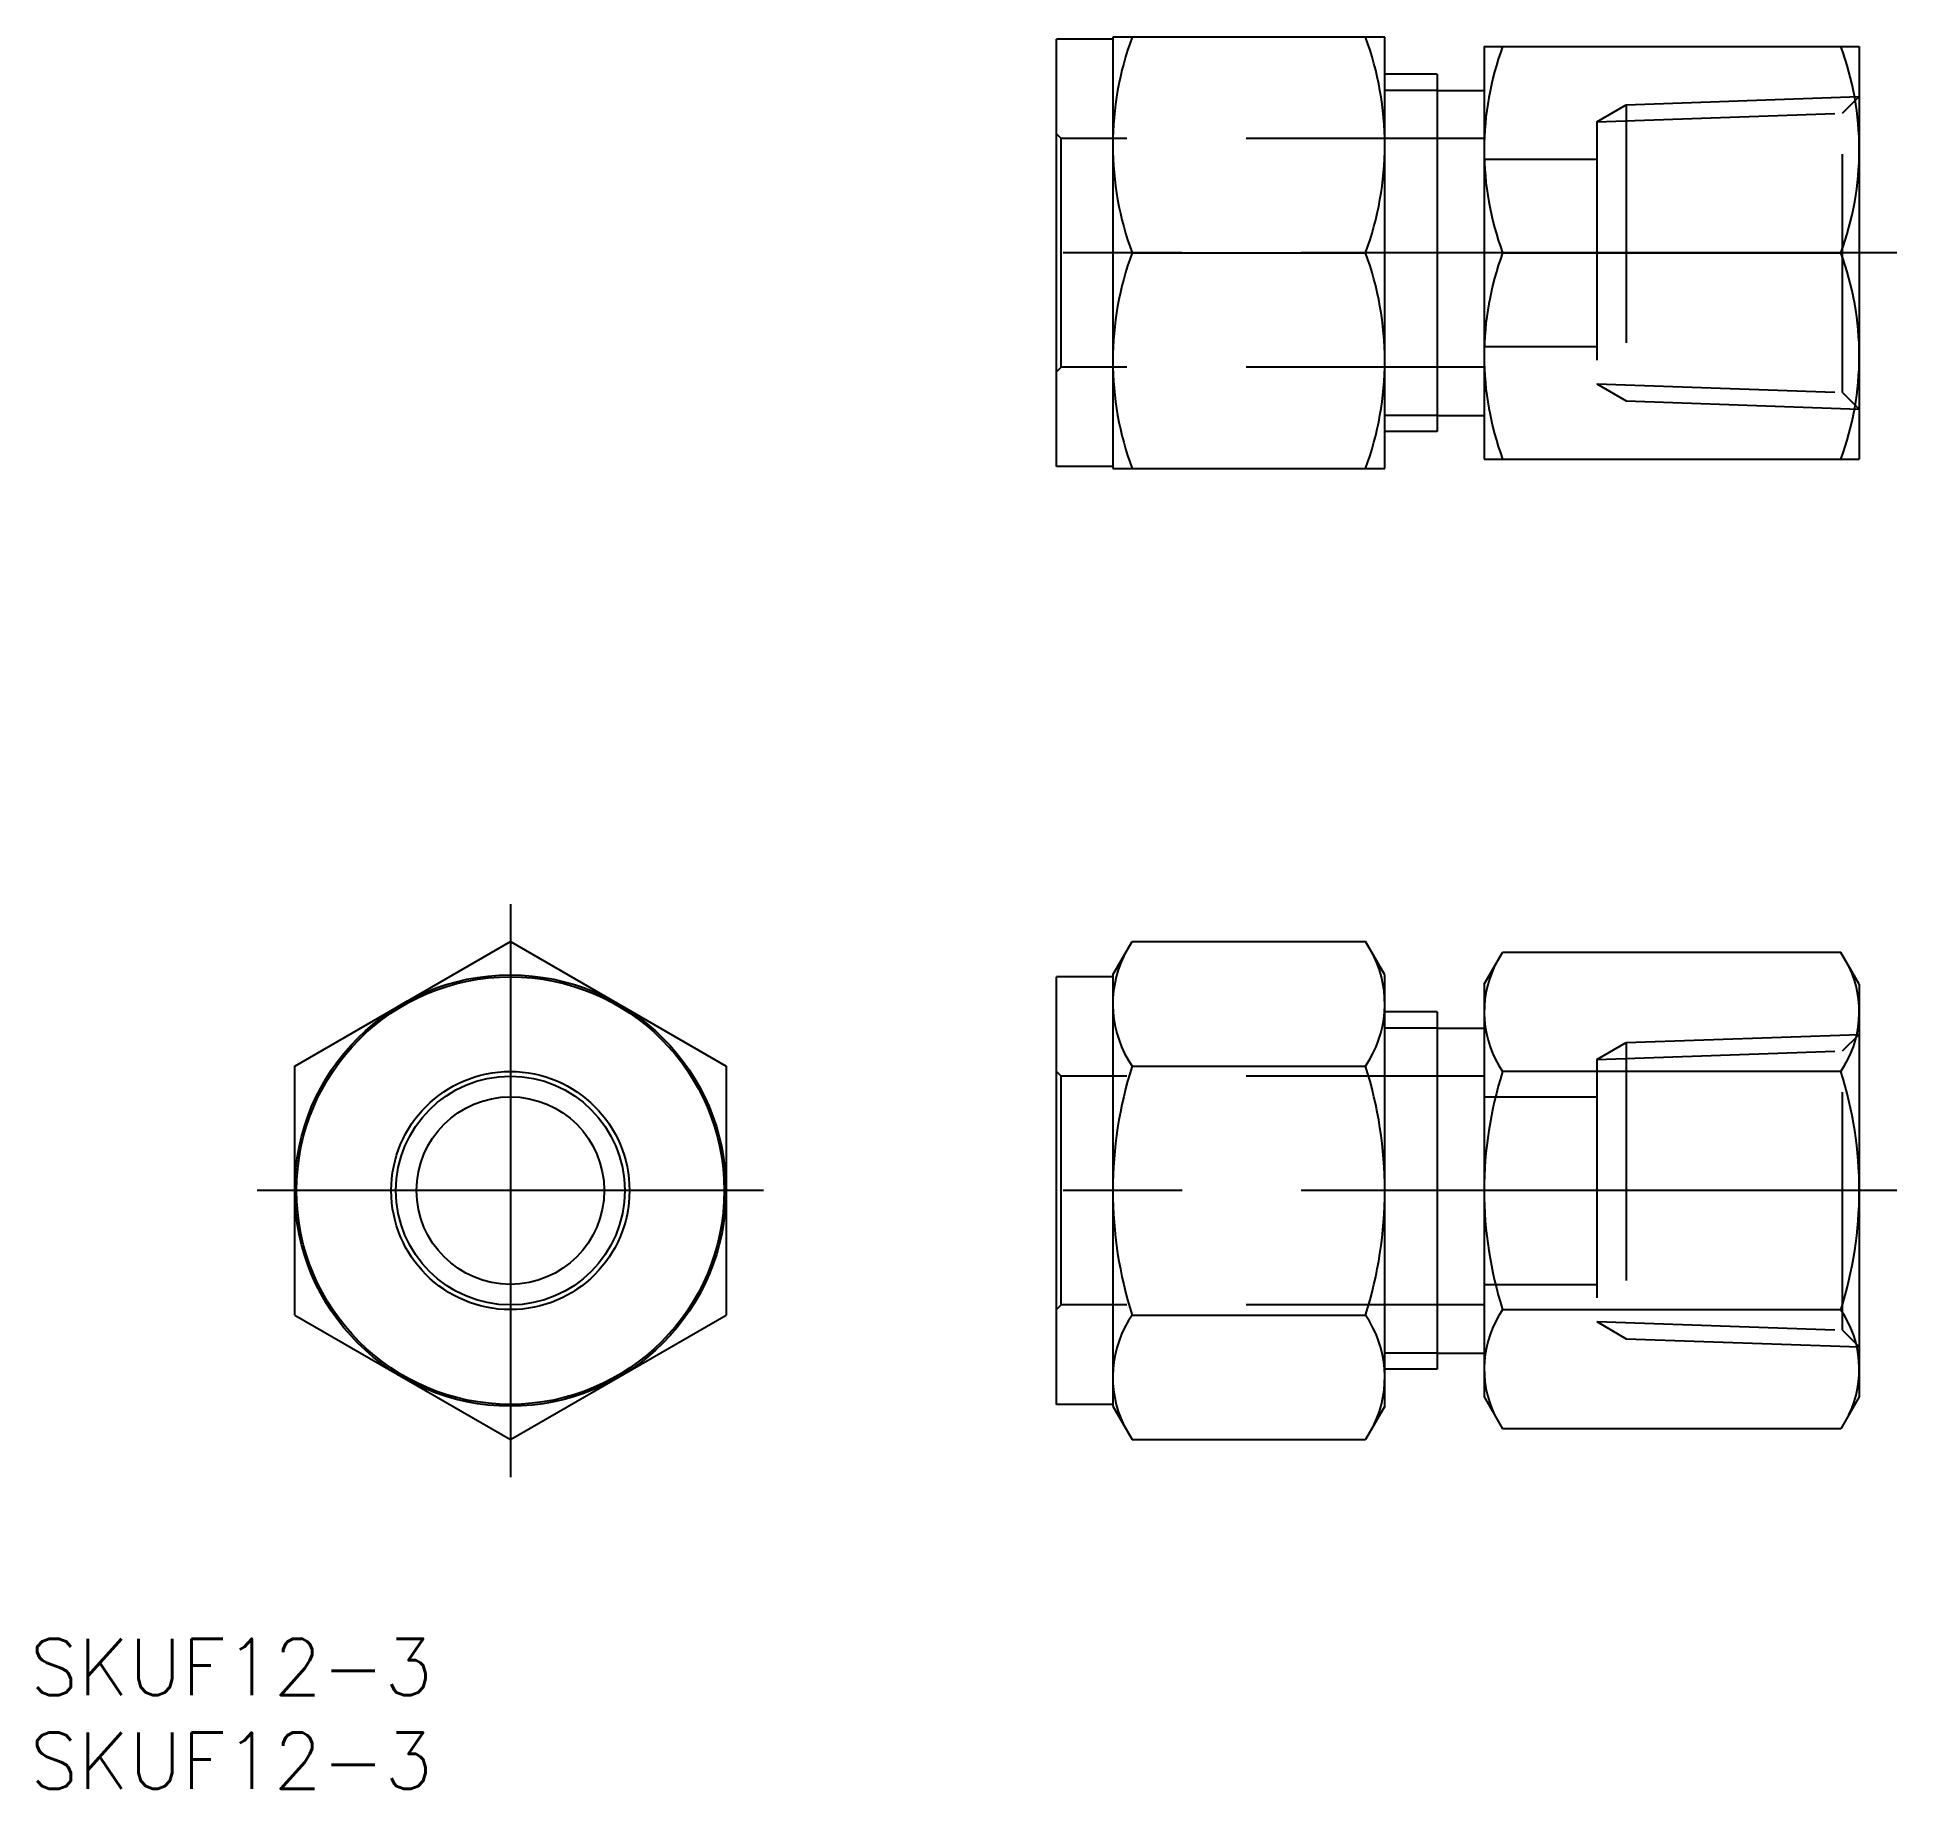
# Model space of a CAD drawing. Extents: x -25.2 to 73.9, y -31.9 to 61.5.
import ezdxf

# ---------------------------------------------------------------- set-up
doc = ezdxf.new("R2010")
doc.units = 0
doc.linetypes.add('CENTER', pattern=[50.8, 31.75, -6.35, 6.35, -6.35])
doc.linetypes.add('DASHED', pattern=[19.05, 12.7, -6.35])
doc.layers.get('0').update_dxf_attribs({"linetype": 'CONTINUOUS'})
doc.layers.add('CENTER', color=1, linetype='CONTINUOUS')
doc.styles.get("Standard").update_dxf_attribs({"font": 'txt.shx', "height": 3, "bigfont": 'bigfont.shx'})

msp = doc.modelspace()

# ---------------------------------------------------------------- linework, layer by layer
at = {"color": 7, "linetype": 'CONTINUOUS'}
for p, q in [((32.122, 61.5), (32.122, 38.5)), ((46.622, 61.5), (32.122, 61.5)), ((46.622, 38.5), (46.622, 61.5)), ((29.122, 38.6), (29.122, 61.4)), ((32.122, 61.4), (29.122, 61.4)), ((51.922, 61), (51.922, 39)), ((51.922, 61), (71.922, 61)), ((71.922, 61), (71.922, 39)), ((49.422, 59.525), (46.622, 59.525)), ((49.422, 59.525), (49.422, 40.475)), ((49.422, 58.665), (51.922, 58.665)), ((33.149, 50), (45.595, 50)), ((52.904, 50), (70.939, 50)), ((49.422, 41.335), (51.922, 41.335)), ((49.422, 40.475), (46.622, 40.475)), ((51.922, 39), (71.922, 39)), ((32.122, 38.6), (29.122, 38.6)), ((32.122, 38.5), (46.622, 38.5)), ((-11.5, 6.64), (0, 13.279)), ((0, 13.279), (11.5, 6.64)), ((32.122, 11.5), (33.149, 13.279)), ((33.149, 13.279), (45.595, 13.279)), ((46.622, 11.5), (45.595, 13.279)), ((51.922, 11), (52.904, 12.702)), ((70.939, 12.702), (52.904, 12.702)), ((71.922, 11), (70.939, 12.702)), ((29.122, -11.4), (29.122, 11.4)), ((32.122, 11.4), (29.122, 11.4)), ((32.122, 11.5), (32.122, -11.5)), ((46.622, -11.5), (46.622, 11.5)), ((51.922, 11), (51.922, -11)), ((71.922, 11), (71.922, -11)), ((49.422, 9.525), (46.622, 9.525)), ((49.422, 9.525), (49.422, -9.525)), ((49.422, 8.665), (51.922, 8.665)), ((-11.5, -6.64), (-11.5, 6.64)), ((11.5, 6.64), (11.5, -6.64)), ((33.149, 6.64), (45.595, 6.64)), ((70.939, 6.351), (52.904, 6.351)), ((-11.5, -6.64), (0, -13.279)), ((0, -13.279), (11.5, -6.64)), ((33.149, -6.64), (45.595, -6.64)), ((70.939, -6.351), (52.904, -6.351)), ((49.422, -8.665), (51.922, -8.665)), ((49.422, -9.525), (46.622, -9.525)), ((32.122, -11.4), (29.122, -11.4)), ((32.122, -11.5), (33.149, -13.279)), ((46.622, -11.5), (45.595, -13.279)), ((51.922, -11), (52.904, -12.702)), ((71.922, -11), (70.939, -12.702)), ((70.939, -12.702), (52.904, -12.702)), ((33.149, -13.279), (45.595, -13.279))]:
    msp.add_line(p, q, dxfattribs=at)
at = {"color": 3, "linetype": 'CONTINUOUS'}
for p, q in [((49.422, 58.665), (46.622, 58.665)), ((49.422, 41.335), (46.622, 41.335)), ((49.422, 8.665), (46.622, 8.665)), ((49.422, -8.665), (46.622, -8.665))]:
    msp.add_line(p, q, dxfattribs=at)
at = {"color": 3, "linetype": 'DASHED'}
for p, q in [((57.922, 56.986), (59.5, 57.897)), ((59.5, 57.897), (71.922, 58.331)), ((59.5, 57.897), (59.5, 42.103)), ((71.035, 57.444), (71.922, 58.331)), ((57.922, 56.986), (71.035, 57.444)), ((57.922, 56.986), (57.922, 43.014)), ((71.035, 42.556), (71.035, 57.444)), ((29.372, 56.1), (29.122, 56.35)), ((51.922, 56.1), (29.372, 56.1)), ((29.372, 43.9), (29.372, 56.1)), ((51.922, 55), (57.922, 55)), ((51.922, 45), (57.922, 45)), ((29.372, 43.9), (29.122, 43.65)), ((51.922, 43.9), (29.372, 43.9)), ((57.922, 43.014), (71.035, 42.556)), ((57.922, 43.014), (59.5, 42.103)), ((59.5, 42.103), (71.922, 41.669)), ((71.035, 42.556), (71.922, 41.669)), ((59.5, 7.897), (71.922, 8.331)), ((71.035, 7.444), (71.922, 8.331)), ((57.922, 6.986), (59.5, 7.897)), ((57.922, 6.986), (71.035, 7.444)), ((57.922, 6.986), (57.922, -6.986)), ((59.5, 7.897), (59.5, -7.897)), ((71.035, -7.444), (71.035, 7.444)), ((29.372, 6.1), (29.122, 6.35)), ((51.922, 6.1), (29.372, 6.1)), ((29.372, -6.1), (29.372, 6.1)), ((51.922, 5), (57.922, 5)), ((51.922, -5), (57.922, -5)), ((29.372, -6.1), (29.122, -6.35)), ((51.922, -6.1), (29.372, -6.1)), ((57.922, -6.986), (71.035, -7.444)), ((57.922, -6.986), (59.5, -7.897)), ((59.5, -7.897), (71.922, -8.331)), ((71.035, -7.444), (71.922, -8.331))]:
    msp.add_line(p, q, dxfattribs=at)
at = {"color": 7, "linetype": 'CONTINUOUS'}
for radius in [11.5, 11.4, 6.35, 6.1, 5]:
    msp.add_circle((0, 0), radius, dxfattribs=at)
for centre, radius, start, end in [((48.73, 55.75), 16.608, 159.74384, 200.25616), ((30.014, 55.75), 16.608, 339.74384, 20.25616), ((67.808, 55.5), 15.886, 159.74384, 200.25616), ((56.036, 55.5), 15.886, 339.74384, 20.25616), ((48.73, 44.25), 16.608, 159.74384, 200.25616), ((30.014, 44.25), 16.608, 339.74384, 20.25616), ((67.808, 44.5), 15.886, 159.74384, 200.25616), ((56.036, 44.5), 15.886, 339.74384, 20.25616), ((38, 9.959), 5.878, 154.38425, 214.38425), ((40.743, 9.959), 5.878, 325.61575, 25.61575), ((57.545, 9.526), 5.623, 154.38425, 214.38425), ((66.299, 9.526), 5.623, 325.61575, 25.61575), ((54.095, 0), 21.973, 162.41205, 197.58795), ((24.649, 0), 21.973, 342.41205, 17.58795), ((72.939, 0), 21.018, 162.41205, 197.58795), ((50.904, 0), 21.018, 342.41205, 17.58795), ((38, -9.959), 5.878, 145.61575, 205.61575), ((40.743, -9.959), 5.878, 334.38425, 34.38425), ((57.545, -9.526), 5.623, 145.61575, 205.61575), ((66.299, -9.526), 5.623, 334.38425, 34.38425)]:
    msp.add_arc(centre, radius, start, end, dxfattribs=at)
at = {"layer": 'CENTER', "color": 1, "linetype": 'CENTER'}
for p, q in [((73.922, 50), (27.122, 50)), ((0, 15.279), (0, -15.279)), ((13.5, 0), (-13.5, 0)), ((73.922, 0), (27.122, 0))]:
    msp.add_line(p, q, dxfattribs=at)

# ---------------------------------------------------------------- texts
at = {"color": 7, "linetype": 'CONTINUOUS'}
for p in [(-25.616, -26.899), (-25.616, -31.899)]:
    msp.add_text('SKUF12-3', height=3, dxfattribs=at).set_placement(p)

doc.saveas('drawing.dxf')
